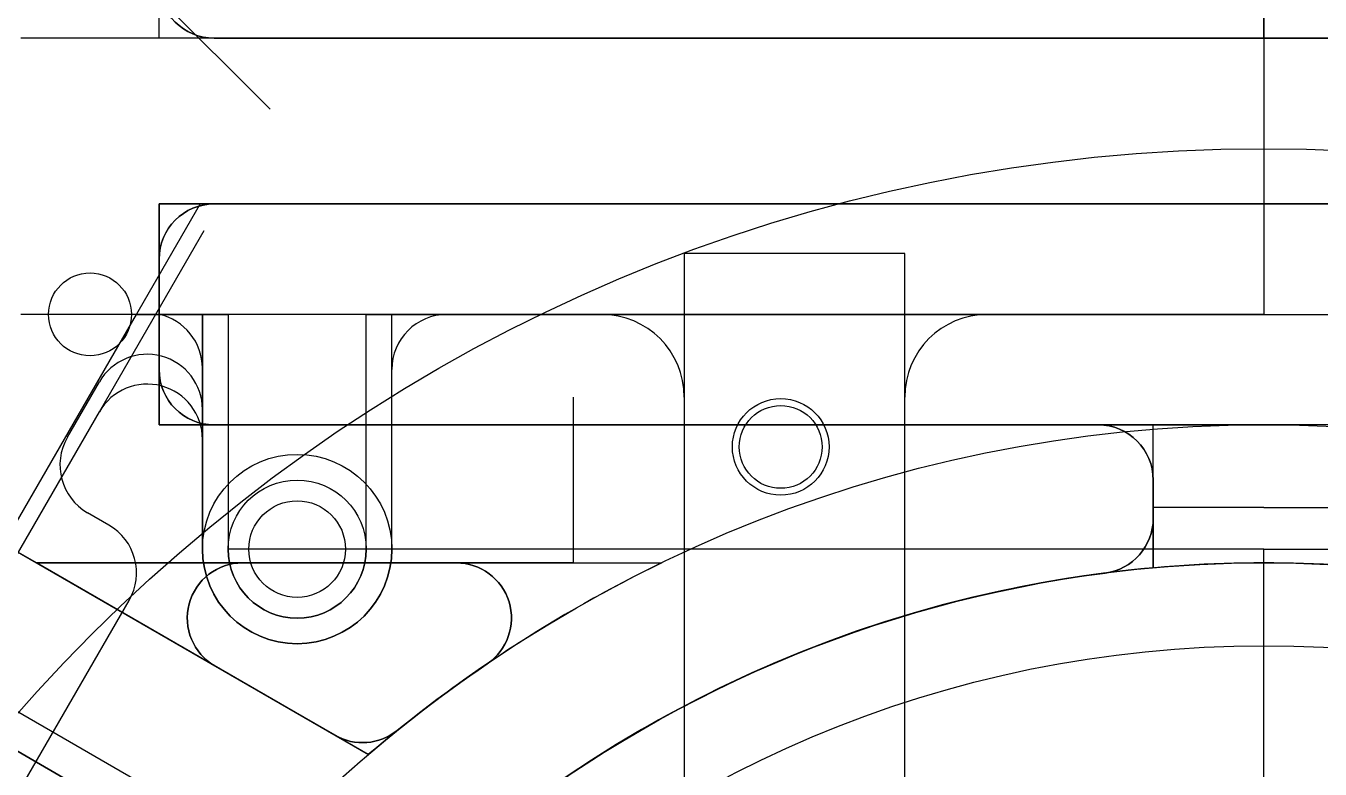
# Model space of a CAD drawing. Header units: centimetres. Extents: x -37.1 to 37.2, y -37.2 to 37.1.
# Drawn here: x -4.482 to 0.204, y 3.753 to 6.445 of the extents above; entities that cross this region are included whole.
import ezdxf

# ---------------------------------------------------------------- set-up
doc = ezdxf.new("R2010")
doc.units = ezdxf.units.CM
doc.header["$MEASUREMENT"] = 0
for name, color, linetype in [('IO基板 v3_Sketch1', 7, 'Continuous'), ('IO基板 v3_Sketch11', 7, 'Continuous'), ('IO基板 v3_Sketch12', 7, 'Continuous'), ('IO基板 v3_Sketch13', 7, 'Continuous'), ('IO基板 v3_Sketch14', 7, 'Continuous'), ('IO基板 v3_Sketch15', 7, 'Continuous'), ('IO基板 v3_Sketch16', 7, 'Continuous'), ('IO基板 v3_Sketch17', 7, 'Continuous'), ('IO基板 v3_Sketch18', 7, 'Continuous'), ('IO基板 v3_Sketch19', 7, 'Continuous'), ('IO基板 v3_Sketch20', 7, 'Continuous'), ('IO基板 v3_Sketch21', 7, 'Continuous'), ('IO基板 v3_Sketch22', 7, 'Continuous'), ('IO基板 v3_Sketch23', 7, 'Continuous'), ('IO基板 v3_Sketch24', 7, 'Continuous'), ('IO基板 v3_Sketch25', 7, 'Continuous'), ('IO基板 v3_Sketch26', 7, 'Continuous'), ('IO基板 v3_Sketch27', 7, 'Continuous'), ('IO基板 v3_Sketch28', 7, 'Continuous'), ('IO基板 v3_Sketch29', 7, 'Continuous'), ('IO基板 v3_Sketch30', 7, 'Continuous'), ('IO基板 v3_Sketch31', 7, 'Continuous'), ('IO基板 v3_Sketch32', 7, 'Continuous'), ('IO基板 v3_Sketch33', 7, 'Continuous'), ('IO基板 v3_Sketch34', 7, 'Continuous'), ('IO基板 v3_Sketch35', 7, 'Continuous'), ('IO基板 v3_Sketch36', 7, 'Continuous'), ('IO基板 v3_Sketch37', 7, 'Continuous'), ('IO基板 v3_Sketch38', 7, 'Continuous'), ('IO基板 v3_Sketch39', 7, 'Continuous'), ('IO基板 v3_Sketch40', 7, 'Continuous'), ('IO基板 v3_Sketch41', 7, 'Continuous'), ('IO基板 v3_Sketch42', 7, 'Continuous'), ('IO基板 v3_Sketch43', 7, 'Continuous'), ('IO基板 v3_Sketch44', 7, 'Continuous'), ('IO基板 v3_Sketch45', 7, 'Continuous'), ('IO基板 v3_Sketch46', 7, 'Continuous'), ('IO基板 v3_Sketch47', 7, 'Continuous'), ('IO基板 v3_Sketch48', 7, 'Continuous'), ('IO基板 v3_Sketch49', 7, 'Continuous'), ('IO基板 v3_Sketch50', 7, 'Continuous'), ('IO基板 v3_Sketch51', 7, 'Continuous'), ('IO基板 v3_Sketch54', 7, 'Continuous'), ('IO基板 v3_Sketch55', 7, 'Continuous'), ('IO基板 v3_Sketch56', 7, 'Continuous'), ('IO基板 v3_Sketch57', 7, 'Continuous'), ('IO基板 v3_Sketch58', 7, 'Continuous'), ('IO基板 v3_Sketch59', 7, 'Continuous'), ('IO基板 v3_Sketch63', 7, 'Continuous'), ('IO基板 v3_Sketch64', 7, 'Continuous'), ('IO基板 v3_Sketch66', 7, 'Continuous'), ('IO基板 v3_Sketch68', 7, 'Continuous'), ('IO基板 v3_Sketch69', 7, 'Continuous'), ('IO基板 v3_Sketch71', 7, 'Continuous')]:
    doc.layers.add(name, color=color, linetype=linetype)

msp = doc.modelspace()

# ---------------------------------------------------------------- linework, layer by layer
at = {"layer": 'IO基板 v3_Sketch1'}
msp.add_circle((0, 0), 10.4, dxfattribs=at)
at = {"layer": 'IO基板 v3_Sketch11', "extrusion": (0, 0, -1)}
msp.add_circle((0, 0), 10.4, dxfattribs=at)
at = {"layer": 'IO基板 v3_Sketch12'}
for p, q in [((0, 10.4, 0.3), (0, 6.4, 0.3)), ((-4, 6.4, 0.3), (-4, 9.6, 0.3)), ((0, 6.4, 0.3), (-4, 6.4, 0.3)), ((0, 6.4, 0.3), (4, 6.4, 0.3))]:
    msp.add_line(p, q, dxfattribs=at)
at = {"layer": 'IO基板 v3_Sketch13'}
for p, q in [((-4, 6.4, 0.3), (-4, 9.6, 0.3)), ((4, 6.4, 0.3), (-4, 6.4, 0.3))]:
    msp.add_line(p, q, dxfattribs=at)
at = {"layer": 'IO基板 v3_Sketch14'}
for p, q in [((-4, 6.4, 0.3), (-4, 8.4221, 0.3)), ((4, 6.4, 0.3), (-4, 6.4, 0.3))]:
    msp.add_line(p, q, dxfattribs=at)
msp.add_circle((0, 0, 0.3), 5, dxfattribs=at)
at = {"layer": 'IO基板 v3_Sketch15'}
for p, q in [((-4, 6.4, 0.3), (-4, 8.4221, 0.3)), ((4, 6.4, 0.3), (-4, 6.4, 0.3))]:
    msp.add_line(p, q, dxfattribs=at)
for radius in [5, 4.2]:
    msp.add_circle((0, 0, 0.3), radius, dxfattribs=at)
at = {"layer": 'IO基板 v3_Sketch16'}
msp.add_circle((0, 0, 0.3), 4.2, dxfattribs=at)
at = {"layer": 'IO基板 v3_Sketch17'}
for p, q in [((-4, 6.4, 0.3), (-4, 8.4221, 0.3)), ((4, 6.4, 0.3), (-4, 6.4, 0.3)), ((0, 6.4, 0.3), (0, 5.8, 0.3)), ((-4, 5.8, 0.3), (-4, 5, 0.3)), ((0, 5.8, 0.3), (-4, 5.8, 0.3)), ((0, 5.8, 0.3), (4, 5.8, 0.3)), ((-4, 5, 0.3), (0, 5, 0.3)), ((4, 5, 0.3), (0, 5, 0.3))]:
    msp.add_line(p, q, dxfattribs=at)
msp.add_circle((0, 0, 0.3), 5, dxfattribs=at)
at = {"layer": 'IO基板 v3_Sketch18'}
for p, q in [((-4, 6.4, 0.3), (-4, 8.4221, 0.3)), ((4, 6.4, 0.3), (-4, 6.4, 0.3)), ((-4, 5.8, 0.3), (4, 5.8, 0.3)), ((-4, 5, 0.3), (-4, 5.8, 0.3)), ((0, 5, 0.3), (-4, 5, 0.3)), ((4, 5, 0.3), (0, 5, 0.3))]:
    msp.add_line(p, q, dxfattribs=at)
for radius in [37.15, 5, 4.5]:
    msp.add_circle((0, 0, 0.3), radius, dxfattribs=at)
at = {"layer": 'IO基板 v3_Sketch19'}
for p, q in [((-4, 6.4, 0.3), (-4, 8.4221, 0.3)), ((4, 6.4, 0.3), (-4, 6.4, 0.3)), ((-4, 5, 0.3), (-4, 5.8, 0.3)), ((-4, 5.8, 0.3), (4, 5.8, 0.3)), ((0, 5, 0.3), (-4, 5, 0.3)), ((4, 5, 0.3), (0, 5, 0.3))]:
    msp.add_line(p, q, dxfattribs=at)
msp.add_circle((0, 0, 0.3), 4.5, dxfattribs=at)
at = {"layer": 'IO基板 v3_Sketch20'}
for p, q in [((-4, 6.4, 0.3), (-4, 8.4221, 0.3)), ((4, 6.4, 0.3), (-4, 6.4, 0.3)), ((-4, 5.8, 0.3), (4, 5.8, 0.3)), ((-4, 5, 0.3), (-4, 5.8, 0.3)), ((0, 5, 0.3), (-4, 5, 0.3)), ((4, 5, 0.3), (0, 5, 0.3))]:
    msp.add_line(p, q, dxfattribs=at)
msp.add_circle((0, 0, 0.3), 4.5, dxfattribs=at)
at = {"layer": 'IO基板 v3_Sketch21'}
for p, q in [((-4, 6.4, 0.3), (-4, 8.4221, 0.3)), ((4, 6.4, 0.3), (-4, 6.4, 0.3)), ((-4, 5.8, 0.3), (4, 5.8, 0.3)), ((-4, 5, 0.3), (-4, 5.8, 0.3)), ((0, 5, 0.3), (-4, 5, 0.3)), ((-0.4, 4.7, 0.3), (-0.4, 5, 0.3)), ((4, 5, 0.3), (0, 5, 0.3)), ((-0.4, 4.7, 0.3), (-0.4, 4.4822, 0.3)), ((0, 4.7, 0.3), (-0.4, 4.7, 0.3)), ((0, 4.7, 0.3), (0.4, 4.7, 0.3))]:
    msp.add_line(p, q, dxfattribs=at)
msp.add_circle((0, 0, 0.3), 4.5, dxfattribs=at)
at = {"layer": 'IO基板 v3_Sketch22'}
for p, q in [((-4, 6.4, 0.3), (-4, 8.4221, 0.3)), ((4, 6.4, 0.3), (-4, 6.4, 0.3)), ((-4, 5.8, 0.3), (4, 5.8, 0.3)), ((-4, 5, 0.3), (-4, 5.8, 0.3)), ((-0.4, 5, 0.3), (-4, 5, 0.3)), ((-0.4, 4.4822, 0.3), (-0.4, 5, 0.3))]:
    msp.add_line(p, q, dxfattribs=at)
msp.add_circle((0, 0, 0.3), 9.9, dxfattribs=at)
msp.add_arc((0, 0, 0.3), 4.5, 95.0997, 84.9003, dxfattribs=at)
at = {"layer": 'IO基板 v3_Sketch23'}
msp.add_circle((0, 0, 0.3), 4.5, dxfattribs=at)
at = {"layer": 'IO基板 v3_Sketch24'}
for p, q in [((-4, 6.4, 0.3), (-4, 8.4221, 0.3)), ((4, 6.4, 0.3), (-4, 6.4, 0.3)), ((-4, 5, 0.3), (-4, 5.8, 0.3)), ((-4, 5.8, 0.3), (4, 5.8, 0.3)), ((-2.5, 5.1, 0.3), (-2.5, 4.5, 0.3)), ((-0.4, 5, 0.3), (-4, 5, 0.3)), ((-0.4, 4.4822, 0.3), (-0.4, 5, 0.3)), ((-4.9995, 4.8206, 0.3), (-3.2424, 3.8061, 0.3)), ((-2.5, 4.5, 0.3), (-4.4442, 4.5, 0.3)), ((-2.5, 4.5, 0.3), (-2.1794, 4.5, 0.3)), ((-5.2495, 4.3876, 0.3), (-3.6214, 3.4476, 0.3))]:
    msp.add_line(p, q, dxfattribs=at)
msp.add_circle((0, 0, 0.3), 5, dxfattribs=at)
msp.add_arc((0, 0, 0.3), 4.5, 95.0997, 130.9339, dxfattribs=at)
at = {"layer": 'IO基板 v3_Sketch25'}
for p, q in [((-4, 6.4, 0.3), (-4, 8.4221, 0.3)), ((4, 6.4, 0.3), (-4, 6.4, 0.3)), ((-4, 5, 0.3), (-4, 5.8, 0.3)), ((-4, 5.8, 0.3), (4, 5.8, 0.3)), ((-0.4, 5, 0.3), (-4, 5, 0.3)), ((-0.4, 4.4822, 0.3), (-0.4, 5, 0.3)), ((-5.9423, 4.7876, 0.3), (-3.6214, 3.4476, 0.3)), ((-4.4442, 4.5, 0.3), (-2.1794, 4.5, 0.3)), ((-3.2424, 3.8061, 0.3), (-4.4442, 4.5, 0.3))]:
    msp.add_line(p, q, dxfattribs=at)
for radius, start, end in [(5, 115.8419, 130.4275), (4.5, 95.0997, 130.9339)]:
    msp.add_arc((0, 0, 0.3), radius, start, end, dxfattribs=at)
at = {"layer": 'IO基板 v3_Sketch26'}
for p, q in [((-4, 6.4, 0.3), (-4, 8.4221, 0.3)), ((4, 6.4, 0.3), (-4, 6.4, 0.3)), ((-4, 5, 0.3), (-4, 5.8, 0.3)), ((-4, 5.8, 0.3), (4, 5.8, 0.3)), ((-0.4, 5, 0.3), (-4, 5, 0.3)), ((-0.4, 4.4822, 0.3), (-0.4, 5, 0.3)), ((-5.9423, 4.7876, 0.3), (-3.6214, 3.4476, 0.3)), ((-4.4442, 4.5, 0.3), (-2.1794, 4.5, 0.3)), ((-3.2424, 3.8061, 0.3), (-4.4442, 4.5, 0.3))]:
    msp.add_line(p, q, dxfattribs=at)
msp.add_circle((0, 0, 0.3), 4.5, dxfattribs=at)
for radius, start, end in [(5, 115.8419, 130.4275), (4.5, 95.0997, 130.9339)]:
    msp.add_arc((0, 0, 0.3), radius, start, end, dxfattribs=at)
at = {"layer": 'IO基板 v3_Sketch27'}
for p, q in [((-4, 6.4, 0.3), (-4, 8.4221, 0.3)), ((4, 6.4, 0.3), (-4, 6.4, 0.3)), ((-4, 5.8, 0.3), (4, 5.8, 0.3)), ((-4, 5, 0.3), (-4, 5.8, 0.3)), ((-0.4, 5, 0.3), (-4, 5, 0.3)), ((-0.4, 4.4822, 0.3), (-0.4, 5, 0.3)), ((-5.9423, 4.7876, 0.3), (-3.6214, 3.4476, 0.3)), ((-3.2424, 3.8061, 0.3), (-4.4442, 4.5, 0.3)), ((-4.4442, 4.5, 0.3), (-2.1794, 4.5, 0.3))]:
    msp.add_line(p, q, dxfattribs=at)
msp.add_circle((0, 0, 0.3), 9.9, dxfattribs=at)
for radius, start, end in [(5, 115.8419, 130.4275), (4.5, 95.0997, 131.8153)]:
    msp.add_arc((0, 0, 0.3), radius, start, end, dxfattribs=at)
at = {"layer": 'IO基板 v3_Sketch28'}
for p, q in [((-4, 6.4, 0.3), (-4, 8.4221, 0.3)), ((4, 6.4, 0.3), (-4, 6.4, 0.3)), ((-4, 5, 0.3), (-4, 5.8, 0.3)), ((-4, 5.8, 0.3), (4, 5.8, 0.3)), ((-0.4, 5, 0.3), (-4, 5, 0.3)), ((-0.4, 4.4822, 0.3), (-0.4, 5, 0.3)), ((-5.9423, 4.7876, 0.3), (-3.6214, 3.4476, 0.3)), ((-4.4442, 4.5, 0.3), (-2.1794, 4.5, 0.3)), ((-3.2424, 3.8061, 0.3), (-4.4442, 4.5, 0.3))]:
    msp.add_line(p, q, dxfattribs=at)
for radius in [9.9, 5]:
    msp.add_circle((0, 0, 0.3), radius, dxfattribs=at)
for radius, start, end in [(5, 115.8419, 130.4275), (4.5, 95.0997, 131.8153)]:
    msp.add_arc((0, 0, 0.3), radius, start, end, dxfattribs=at)
at = {"layer": 'IO基板 v3_Sketch29'}
for p, q in [((-4, 6.4, 0.3), (-4, 8.4221, 0.3)), ((-4, 6.4, 0.3), (-4.5, 6.4, 0.3)), ((4, 6.4, 0.3), (-4, 6.4, 0.3)), ((-4, 5, 0.3), (-4, 5.8, 0.3)), ((-4, 5.8, 0.3), (4, 5.8, 0.3)), ((-4.4442, 4.5, 0.3), (-6.1253, 5.4706, 0.3)), ((-0.4, 5, 0.3), (-4, 5, 0.3)), ((-0.4, 4.4822, 0.3), (-0.4, 5, 0.3)), ((-5.9423, 4.7876, 0.3), (-3.6214, 3.4476, 0.3)), ((-4.4442, 4.5, 0.3), (-2.1794, 4.5, 0.3)), ((-3.2424, 3.8061, 0.3), (-4.4442, 4.5, 0.3))]:
    msp.add_line(p, q, dxfattribs=at)
for radius, start, end in [(5, 115.8419, 130.4275), (4.5, 95.0997, 131.8153)]:
    msp.add_arc((0, 0, 0.3), radius, start, end, dxfattribs=at)
at = {"layer": 'IO基板 v3_Sketch30'}
for p, q in [((0, 6.4, 0.3), (0, 8.4, 0.3)), ((3.8, 6.4, 0.3), (-3.8, 6.4, 0.3)), ((-3.8, 5.8, 0.3), (3.8, 5.8, 0.3)), ((-4, 5.2, 0.3), (-4, 5.6, 0.3)), ((-0.6, 5, 0.3), (-3.8, 5, 0.3)), ((-0.4, 4.6615, 0.3), (-0.4, 4.8, 0.3)), ((-5.7691, 4.6876, 0.3), (-3.836, 3.5715, 0.3)), ((-3.6978, 4.5, 0.3), (-2.924, 4.5, 0.3)), ((-3.3629, 3.8757, 0.3), (-3.7978, 4.1268, 0.3))]:
    msp.add_line(p, q, dxfattribs=at)
for centre, radius, start, end in [((-3.8, 6.6, 0.3), 0.2, 180, 270), ((-3.8, 5.6, 0.3), 0.2, 90, 180), ((-3.8, 5.2, 0.3), 0.2, 180, 270), ((-0.6, 4.8, 0.3), 0.2, 360, 90), ((-0.6, 4.6615, 0.3), 0.2, 277.3344, 360), ((-3.6978, 4.3, 0.3), 0.2, 90, 240), ((-2.924, 4.3, 0.3), 0.2, 304.2161, 90), ((0, 0, 0.3), 4.5, 97.3344, 128.9929), ((0, 0, 0.3), 5, 124.2161, 128.8644), ((-3.2629, 4.0489, 0.3), 0.2, 240, 308.8644)]:
    msp.add_arc(centre, radius, start, end, dxfattribs=at)
at = {"layer": 'IO基板 v3_Sketch31'}
for p, q in [((3.8, 6.4, 0.3), (-3.8, 6.4, 0.3)), ((-3.8, 5.8, 0.3), (3.8, 5.8, 0.3)), ((-4, 5.2, 0.3), (-4, 5.6, 0.3)), ((-0.6, 5, 0.3), (-3.8, 5, 0.3)), ((-0.4, 4.6615, 0.3), (-0.4, 4.8, 0.3)), ((-5.7691, 4.6876, 0.3), (-3.836, 3.5715, 0.3)), ((-3.6978, 4.5, 0.3), (-2.924, 4.5, 0.3)), ((-3.3629, 3.8757, 0.3), (-3.7978, 4.1268, 0.3))]:
    msp.add_line(p, q, dxfattribs=at)
for centre, radius, start, end in [((-3.8, 6.6, 0.3), 0.2, 180, 270), ((-3.8, 5.6, 0.3), 0.2, 90, 180), ((-3.8, 5.2, 0.3), 0.2, 180, 270), ((-0.6, 4.8, 0.3), 0.2, 360, 90), ((-0.6, 4.6615, 0.3), 0.2, 277.3344, 360), ((-3.6978, 4.3, 0.3), 0.2, 90, 240), ((-2.924, 4.3, 0.3), 0.2, 304.2161, 90), ((0, 0, 0.3), 4.5, 97.3344, 128.9929), ((0, 0, 0.3), 5, 124.2161, 128.8644), ((-3.2629, 4.0489, 0.3), 0.2, 240, 308.8644)]:
    msp.add_arc(centre, radius, start, end, dxfattribs=at)
at = {"layer": 'IO基板 v3_Sketch32'}
for p, q in [((3.8, 6.4, 0.3), (-3.8, 6.4, 0.3)), ((-3.8, 5.8, 0.3), (3.8, 5.8, 0.3)), ((-4, 5.2, 0.3), (-4, 5.6, 0.3)), ((-4, 5.4, 0.3), (-4.5, 5.4, 0.3)), ((-0.6, 5, 0.3), (-3.8, 5, 0.3)), ((-0.4, 4.6615, 0.3), (-0.4, 4.8, 0.3)), ((-5.7691, 4.6876, 0.3), (-3.836, 3.5715, 0.3)), ((-3.6978, 4.5, 0.3), (-2.924, 4.5, 0.3)), ((-3.3629, 3.8757, 0.3), (-3.7978, 4.1268, 0.3))]:
    msp.add_line(p, q, dxfattribs=at)
msp.add_circle((-4.25, 5.4, 0.3), 0.15, dxfattribs=at)
for centre, radius, start, end in [((-3.8, 6.6, 0.3), 0.2, 180, 270), ((-3.8, 5.6, 0.3), 0.2, 90, 180), ((-3.8, 5.2, 0.3), 0.2, 180, 270), ((-0.6, 4.8, 0.3), 0.2, 360, 90), ((-0.6, 4.6615, 0.3), 0.2, 277.3344, 360), ((-3.6978, 4.3, 0.3), 0.2, 90, 240), ((-2.924, 4.3, 0.3), 0.2, 304.2161, 90), ((0, 0, 0.3), 4.5, 97.3344, 128.9929), ((0, 0, 0.3), 5, 124.2161, 128.8644), ((-3.2629, 4.0489, 0.3), 0.2, 240, 308.8644)]:
    msp.add_arc(centre, radius, start, end, dxfattribs=at)
at = {"layer": 'IO基板 v3_Sketch33'}
for p, q in [((3.8, 6.4, 0.3), (-3.8, 6.4, 0.3)), ((-3.8, 5.8, 0.3), (3.8, 5.8, 0.3)), ((-4, 5.2, 0.3), (-4, 5.6, 0.3)), ((-0.6, 5, 0.3), (-3.8, 5, 0.3)), ((-5.9423, 4.7876, 0.3), (-3.6214, 3.4476, 0.3)), ((-0.4, 4.6615, 0.3), (-0.4, 4.8, 0.3)), ((-3.6978, 4.5, 0.3), (-2.924, 4.5, 0.3)), ((-3.3629, 3.8757, 0.3), (-3.7978, 4.1268, 0.3)), ((-4.8443, 4.0093, 0.3), (-3.7086, 3.3536, 0.3))]:
    msp.add_line(p, q, dxfattribs=at)
msp.add_circle((-4.25, 5.4, 0.3), 0.15, dxfattribs=at)
for centre, radius, start, end in [((-3.8, 6.6, 0.3), 0.2, 180, 270), ((-3.8, 5.6, 0.3), 0.2, 90, 180), ((-3.8, 5.2, 0.3), 0.2, 180, 270), ((-0.6, 4.8, 0.3), 0.2, 360, 90), ((-0.6, 4.6615, 0.3), 0.2, 277.3344, 360), ((-3.6978, 4.3, 0.3), 0.2, 90, 240), ((-2.924, 4.3, 0.3), 0.2, 304.2161, 90), ((0, 0, 0.3), 4.5, 97.3344, 128.9929), ((0, 0, 0.3), 5, 124.2161, 128.8644), ((-3.2629, 4.0489, 0.3), 0.2, 240, 308.8644)]:
    msp.add_arc(centre, radius, start, end, dxfattribs=at)
at = {"layer": 'IO基板 v3_Sketch34'}
for p, q in [((3.8, 6.4, 0.3), (-3.8, 6.4, 0.3)), ((-3.8, 5.8, 0.3), (3.8, 5.8, 0.3)), ((-4, 5.2, 0.3), (-4, 5.6, 0.3)), ((-0.6, 5, 0.3), (-3.8, 5, 0.3)), ((-0.4, 4.6615, 0.3), (-0.4, 4.8, 0.3)), ((-5.8316, 4.5793, 0.3), (-3.9178, 3.4744, 0.3)), ((-3.6978, 4.5, 0.3), (-2.924, 4.5, 0.3)), ((-3.3629, 3.8757, 0.3), (-3.7978, 4.1268, 0.3))]:
    msp.add_line(p, q, dxfattribs=at)
msp.add_circle((-4.25, 5.4, 0.3), 0.15, dxfattribs=at)
for centre, radius, start, end in [((-3.8, 6.6, 0.3), 0.2, 180, 270), ((-3.8, 5.6, 0.3), 0.2, 90, 180), ((-3.8, 5.2, 0.3), 0.2, 180, 270), ((-0.6, 4.8, 0.3), 0.2, 360, 90), ((-0.6, 4.6615, 0.3), 0.2, 277.3344, 360), ((-3.6978, 4.3, 0.3), 0.2, 90, 240), ((-2.924, 4.3, 0.3), 0.2, 304.2161, 90), ((0, 0, 0.3), 4.5, 97.3344, 128.9929), ((0, 0, 0.3), 5, 124.2161, 128.8644), ((-3.2629, 4.0489, 0.3), 0.2, 240, 308.8644)]:
    msp.add_arc(centre, radius, start, end, dxfattribs=at)
at = {"layer": 'IO基板 v3_Sketch35'}
for p, q in [((3.8, 6.4, 0.3), (-3.8, 6.4, 0.3)), ((-3.8, 5.8, 0.3), (3.8, 5.8, 0.3)), ((-4, 5.2, 0.3), (-4, 5.6, 0.3)), ((-0.6, 5, 0.3), (-3.8, 5, 0.3)), ((-0.4, 4.6615, 0.3), (-0.4, 4.8, 0.3)), ((-5.8316, 4.5793, 0.3), (-3.9178, 3.4744, 0.3)), ((-3.6978, 4.5, 0.3), (-2.924, 4.5, 0.3)), ((-3.3629, 3.8757, 0.3), (-3.7978, 4.1268, 0.3))]:
    msp.add_line(p, q, dxfattribs=at)
msp.add_circle((-4.25, 5.4, 0.3), 0.15, dxfattribs=at)
for centre, radius, start, end in [((-3.8, 6.6, 0.3), 0.2, 180, 270), ((-3.8, 5.6, 0.3), 0.2, 90, 180), ((-3.8, 5.2, 0.3), 0.2, 180, 270), ((-0.6, 4.8, 0.3), 0.2, 360, 90), ((-0.6, 4.6615, 0.3), 0.2, 277.3344, 360), ((-3.6978, 4.3, 0.3), 0.2, 90, 240), ((-2.924, 4.3, 0.3), 0.2, 304.2161, 90), ((0, 0, 0.3), 4.5, 97.3344, 128.9929), ((0, 0, 0.3), 5, 124.2161, 128.8644), ((-3.2629, 4.0489, 0.3), 0.2, 240, 308.8644)]:
    msp.add_arc(centre, radius, start, end, dxfattribs=at)
at = {"layer": 'IO基板 v3_Sketch36'}
for p, q in [((3.8, 6.4, 0.3), (-3.8, 6.4, 0.3)), ((-3.8, 5.8, 0.3), (3.8, 5.8, 0.3)), ((-4, 5.2, 0.3), (-4, 5.6, 0.3)), ((-0.6, 5, 0.3), (-3.8, 5, 0.3)), ((-0.4, 4.6615, 0.3), (-0.4, 4.8, 0.3)), ((-5.8316, 4.5793, 0.3), (-3.9178, 3.4744, 0.3)), ((-3.6978, 4.5, 0.3), (-2.924, 4.5, 0.3)), ((-3.3629, 3.8757, 0.3), (-3.7978, 4.1268, 0.3))]:
    msp.add_line(p, q, dxfattribs=at)
msp.add_circle((0, 0, 0.3), 4.5, dxfattribs=at)
for centre, radius, start, end in [((-3.8, 6.6, 0.3), 0.2, 180, 270), ((-3.8, 5.6, 0.3), 0.2, 90, 180), ((-3.8, 5.2, 0.3), 0.2, 180, 270), ((-0.6, 4.8, 0.3), 0.2, 360, 90), ((-0.6, 4.6615, 0.3), 0.2, 277.3344, 360), ((-3.6978, 4.3, 0.3), 0.2, 90, 240), ((-2.924, 4.3, 0.3), 0.2, 304.2161, 90), ((0, 0, 0.3), 4.5, 97.3344, 128.9929), ((0, 0, 0.3), 5, 124.2161, 128.8644), ((-3.2629, 4.0489, 0.3), 0.2, 240, 308.8644)]:
    msp.add_arc(centre, radius, start, end, dxfattribs=at)
at = {"layer": 'IO基板 v3_Sketch37'}
for p, q in [((0, 4.55), (-3.5, 4.55)), ((0, -0.1), (0, 4.55)), ((0, 4.55), (3.5, 4.55))]:
    msp.add_line(p, q, dxfattribs=at)
msp.add_circle((-3.5, 4.55), 0.175, dxfattribs=at)
at = {"layer": 'IO基板 v3_Sketch38'}
for p, q in [((-3.8, 6.4, 0.15), (3.8, 6.4, 0.15)), ((3.8, 5.8, 0.15), (-3.8, 5.8, 0.15)), ((-4, 5.6, 0.15), (-4, 5.2, 0.15)), ((-3.8, 5, 0.15), (-0.6, 5, 0.15)), ((-0.4, 4.8, 0.15), (-0.4, 4.6615, 0.15)), ((-3.9178, 3.4744, 0.15), (-5.8316, 4.5793, 0.15)), ((-2.924, 4.5, 0.15), (-3.6978, 4.5, 0.15)), ((-3.7978, 4.1268, 0.15), (-3.3629, 3.8757, 0.15))]:
    msp.add_line(p, q, dxfattribs=at)
at = {"layer": 'IO基板 v3_Sketch38', "extrusion": (-1e-16, 0, -1)}
for centre, radius, start, end in [((3.8, 6.6, -0.15), 0.2, 270, 0), ((3.8, 5.6, -0.15), 0.2, 0, 90), ((3.8, 5.2, -0.15), 0.2, 270, 0), ((0.6, 4.8, -0.15), 0.2, 90, 180), ((0.6, 4.6615, -0.15), 0.2, 180, 262.6656), ((3.6978, 4.3, -0.15), 0.2, 300, 90), ((2.924, 4.3, -0.15), 0.2, 90, 235.7839), ((0, 0, -0.15), 4.5, 51.0071, 82.6656), ((0, 0, -0.15), 5, 51.1356, 55.7839), ((3.2629, 4.0489, -0.15), 0.2, 231.1356, 300)]:
    msp.add_arc(centre, radius, start, end, dxfattribs=at)
at = {"layer": 'IO基板 v3_Sketch39'}
for p, q in [((3.8, 6.4, 0.3), (-3.8, 6.4, 0.3)), ((-3.8, 5.8, 0.3), (3.8, 5.8, 0.3)), ((-4, 5.2, 0.3), (-4, 5.6, 0.3)), ((-0.6, 5, 0.3), (-3.8, 5, 0.3)), ((-0.4, 4.6615, 0.3), (-0.4, 4.8, 0.3)), ((-5.8316, 4.5793, 0.3), (-3.9178, 3.4744, 0.3))]:
    msp.add_line(p, q, dxfattribs=at)
for centre, radius, start, end in [((-3.8, 6.6, 0.3), 0.2, 180, 270), ((-3.8, 5.6, 0.3), 0.2, 90, 180), ((-3.8, 5.2, 0.3), 0.2, 180, 270), ((-0.6, 4.8, 0.3), 0.2, 360, 90), ((-0.6, 4.6615, 0.3), 0.2, 277.3344, 360), ((0, 0, 0.3), 4.5, 97.3344, 128.9929)]:
    msp.add_arc(centre, radius, start, end, dxfattribs=at)
at = {"layer": 'IO基板 v3_Sketch40'}
for p, q in [((3.8, 6.4, 0.3), (-3.8, 6.4, 0.3)), ((-3.8, 5.8, 0.3), (3.8, 5.8, 0.3)), ((-4, 5.2, 0.3), (-4, 5.6, 0.3)), ((-0.6, 5, 0.3), (-3.8, 5, 0.3)), ((-0.4, 4.6615, 0.3), (-0.4, 4.8, 0.3)), ((-5.8316, 4.5793, 0.3), (-3.9178, 3.4744, 0.3))]:
    msp.add_line(p, q, dxfattribs=at)
msp.add_circle((-3.5, 4.55, 0.3), 0.175, dxfattribs=at)
for centre, radius, start, end in [((-3.8, 6.6, 0.3), 0.2, 180, 270), ((-3.8, 5.6, 0.3), 0.2, 90, 180), ((-3.8, 5.2, 0.3), 0.2, 180, 270), ((-0.6, 4.8, 0.3), 0.2, 360, 90), ((-0.6, 4.6615, 0.3), 0.2, 277.3344, 360), ((0, 0, 0.3), 4.5, 97.3344, 128.9929)]:
    msp.add_arc(centre, radius, start, end, dxfattribs=at)
at = {"layer": 'IO基板 v3_Sketch41'}
for p, q in [((3.8, 6.4, 0.3), (-3.8, 6.4, 0.3)), ((-3.8, 5.8, 0.3), (3.8, 5.8, 0.3)), ((-4, 5.2, 0.3), (-4, 5.6, 0.3)), ((-0.6, 5, 0.3), (-3.8, 5, 0.3)), ((-0.4, 4.6615, 0.3), (-0.4, 4.8, 0.3)), ((-5.8316, 4.5793, 0.3), (-3.9178, 3.4744, 0.3))]:
    msp.add_line(p, q, dxfattribs=at)
msp.add_circle((-3.5, 4.55, 0.3), 0.175, dxfattribs=at)
for centre, radius, start, end in [((-3.8, 6.6, 0.3), 0.2, 180, 270), ((-3.8, 5.6, 0.3), 0.2, 90, 180), ((-3.8, 5.2, 0.3), 0.2, 180, 270), ((-0.6, 4.8, 0.3), 0.2, 360, 90), ((-0.6, 4.6615, 0.3), 0.2, 277.3344, 360), ((0, 0, 0.3), 4.5, 97.3344, 128.9929)]:
    msp.add_arc(centre, radius, start, end, dxfattribs=at)
at = {"layer": 'IO基板 v3_Sketch42'}
for p, q in [((3.8, 6.4, 0.3), (-3.8, 6.4, 0.3)), ((-3.8, 5.8, 0.3), (3.8, 5.8, 0.3)), ((-4, 5.2, 0.3), (-4, 5.6, 0.3)), ((-0.6, 5, 0.3), (-3.8, 5, 0.3)), ((-0.4, 4.6615, 0.3), (-0.4, 4.8, 0.3)), ((-5.8316, 4.5793, 0.3), (-3.9178, 3.4744, 0.3))]:
    msp.add_line(p, q, dxfattribs=at)
msp.add_circle((-3.5, 4.55, 0.3), 0.175, dxfattribs=at)
for centre, radius, start, end in [((-3.8, 6.6, 0.3), 0.2, 180, 270), ((-3.8, 5.6, 0.3), 0.2, 90, 180), ((-3.8, 5.2, 0.3), 0.2, 180, 270), ((-0.6, 4.8, 0.3), 0.2, 360, 90), ((-0.6, 4.6615, 0.3), 0.2, 277.3344, 360), ((0, 0, 0.3), 4.5, 97.3344, 128.9929)]:
    msp.add_arc(centre, radius, start, end, dxfattribs=at)
at = {"layer": 'IO基板 v3_Sketch43'}
for p, q in [((3.8, 6.4, 0.3), (-3.8, 6.4, 0.3)), ((-3.8, 5.8, 0.3), (3.8, 5.8, 0.3)), ((-4, 5.2, 0.3), (-4, 5.6, 0.3)), ((-0.6, 5, 0.3), (-3.8, 5, 0.3)), ((-0.4, 4.6615, 0.3), (-0.4, 4.8, 0.3)), ((-5.8316, 4.5793, 0.3), (-3.9178, 3.4744, 0.3))]:
    msp.add_line(p, q, dxfattribs=at)
for centre, radius in [((0, 0, 0.3), 9.9), ((-3.5, 4.55, 0.3), 0.175)]:
    msp.add_circle(centre, radius, dxfattribs=at)
for centre, radius, start, end in [((-3.8, 6.6, 0.3), 0.2, 180, 270), ((-3.8, 5.6, 0.3), 0.2, 90, 180), ((-3.8, 5.2, 0.3), 0.2, 180, 270), ((-0.6, 4.8, 0.3), 0.2, 360, 90), ((-0.6, 4.6615, 0.3), 0.2, 277.3344, 360), ((0, 0, 0.3), 4.5, 97.3344, 128.9929)]:
    msp.add_arc(centre, radius, start, end, dxfattribs=at)
at = {"layer": 'IO基板 v3_Sketch44'}
for p, q in [((3.8, 6.4, 0.3), (-3.8, 6.4, 0.3)), ((-3.8, 5.8, 0.3), (3.8, 5.8, 0.3)), ((-4, 5.2, 0.3), (-4, 5.6, 0.3)), ((-0.6, 5, 0.3), (-3.8, 5, 0.3)), ((-0.4, 4.6615, 0.3), (-0.4, 4.8, 0.3)), ((-5.8316, 4.5793, 0.3), (-3.9178, 3.4744, 0.3))]:
    msp.add_line(p, q, dxfattribs=at)
msp.add_circle((-3.5, 4.55, 0.3), 0.175, dxfattribs=at)
for centre, radius, start, end in [((-3.8, 6.6, 0.3), 0.2, 180, 270), ((-3.8, 5.6, 0.3), 0.2, 90, 180), ((-3.8, 5.2, 0.3), 0.2, 180, 270), ((-0.6, 4.8, 0.3), 0.2, 360, 90), ((-0.6, 4.6615, 0.3), 0.2, 277.3344, 360), ((0, 0, 0.3), 4.5, 97.3344, 128.9929)]:
    msp.add_arc(centre, radius, start, end, dxfattribs=at)
at = {"layer": 'IO基板 v3_Sketch45'}
for p, q in [((3.8, 6.4, 0.3), (-3.8, 6.4, 0.3)), ((-3.8, 5.8, 0.3), (3.8, 5.8, 0.3)), ((-4, 5.2, 0.3), (-4, 5.6, 0.3)), ((-0.6, 5, 0.3), (-3.8, 5, 0.3)), ((-0.4, 4.6615, 0.3), (-0.4, 4.8, 0.3)), ((-5.8316, 4.5793, 0.3), (-3.9178, 3.4744, 0.3))]:
    msp.add_line(p, q, dxfattribs=at)
msp.add_circle((-3.5, 4.55, 0.3), 0.175, dxfattribs=at)
for centre, radius, start, end in [((-3.8, 6.6, 0.3), 0.2, 180, 270), ((-3.8, 5.6, 0.3), 0.2, 90, 180), ((-3.8, 5.2, 0.3), 0.2, 180, 270), ((-0.6, 4.8, 0.3), 0.2, 360, 90), ((-0.6, 4.6615, 0.3), 0.2, 277.3344, 360), ((0, 0, 0.3), 4.5, 97.3344, 128.9929)]:
    msp.add_arc(centre, radius, start, end, dxfattribs=at)
at = {"layer": 'IO基板 v3_Sketch46'}
for p, q in [((3.8, 6.4, 0.3), (-3.8, 6.4, 0.3)), ((-3.8, 5.8, 0.3), (3.8, 5.8, 0.3)), ((-4, 5.2, 0.3), (-4, 5.6, 0.3)), ((-0.6, 5, 0.3), (-3.8, 5, 0.3)), ((-0.4, 4.6615, 0.3), (-0.4, 4.8, 0.3)), ((-5.8316, 4.5793, 0.3), (-3.9178, 3.4744, 0.3))]:
    msp.add_line(p, q, dxfattribs=at)
msp.add_circle((-3.5, 4.55, 0.3), 0.175, dxfattribs=at)
for centre, radius, start, end in [((-3.8, 6.6, 0.3), 0.2, 180, 270), ((-3.8, 5.6, 0.3), 0.2, 90, 180), ((-3.8, 5.2, 0.3), 0.2, 180, 270), ((-0.6, 4.8, 0.3), 0.2, 360, 90), ((-0.6, 4.6615, 0.3), 0.2, 277.3344, 360), ((0, 0, 0.3), 4.5, 97.3344, 128.9929)]:
    msp.add_arc(centre, radius, start, end, dxfattribs=at)
at = {"layer": 'IO基板 v3_Sketch47'}
for p, q in [((3.8, 6.4, 0.3), (-3.8, 6.4, 0.3)), ((-3.8, 5.8, 0.3), (3.8, 5.8, 0.3)), ((-4, 5.2, 0.3), (-4, 5.6, 0.3)), ((-0.6, 5, 0.3), (-3.8, 5, 0.3)), ((-0.4, 4.6615, 0.3), (-0.4, 4.8, 0.3)), ((-5.8316, 4.5793, 0.3), (-3.9178, 3.4744, 0.3)), ((-4.8747, 4.0268, 0.3), (-3.0274, 2.9603, 0.3))]:
    msp.add_line(p, q, dxfattribs=at)
msp.add_circle((-3.5, 4.55, 0.3), 0.175, dxfattribs=at)
for centre, radius, start, end in [((-3.8, 6.6, 0.3), 0.2, 180, 270), ((-3.8, 5.6, 0.3), 0.2, 90, 180), ((-3.8, 5.2, 0.3), 0.2, 180, 270), ((-0.6, 4.8, 0.3), 0.2, 360, 90), ((-0.6, 4.6615, 0.3), 0.2, 277.3344, 360), ((0, 0, 0.3), 4.5, 97.3344, 128.9929)]:
    msp.add_arc(centre, radius, start, end, dxfattribs=at)
at = {"layer": 'IO基板 v3_Sketch48'}
for p, q in [((3.8, 6.4, 0.3), (-3.8, 6.4, 0.3)), ((-3.8, 5.8, 0.3), (3.8, 5.8, 0.3)), ((-4, 5.2, 0.3), (-4, 5.6, 0.3)), ((-0.6, 5, 0.3), (-3.8, 5, 0.3)), ((-0.4, 4.6615, 0.3), (-0.4, 4.8, 0.3)), ((-5.8316, 4.5793, 0.3), (-3.2645, 3.0972, 0.3))]:
    msp.add_line(p, q, dxfattribs=at)
for centre, radius in [((-3.5, 4.55, 0.3), 0.175), ((0, 0, 0.3), 4.5)]:
    msp.add_circle(centre, radius, dxfattribs=at)
for centre, radius, start, end in [((-3.8, 6.6, 0.3), 0.2, 180, 270), ((-3.8, 5.6, 0.3), 0.2, 90, 180), ((-3.8, 5.2, 0.3), 0.2, 180, 270), ((-0.6, 4.8, 0.3), 0.2, 360, 90), ((-0.6, 4.6615, 0.3), 0.2, 277.3344, 360), ((0, 0, 0.3), 4.5, 97.3344, 128.9929)]:
    msp.add_arc(centre, radius, start, end, dxfattribs=at)
at = {"layer": 'IO基板 v3_Sketch49'}
for p, q in [((3.8, 6.4, 0.3), (-3.8, 6.4, 0.3)), ((-5.8316, 4.5793, 0.3), (-3.2645, 3.0972, 0.3))]:
    msp.add_line(p, q, dxfattribs=at)
msp.add_circle((-3.5, 4.55, 0.3), 0.175, dxfattribs=at)
for centre, radius, start, end in [((-3.8, 6.6, 0.3), 0.2, 180, 270), ((0, 0, 0.3), 4.5, 82.6656, 97.3344), ((0, 0, 0.3), 4.5, 97.3344, 128.9929)]:
    msp.add_arc(centre, radius, start, end, dxfattribs=at)
at = {"layer": 'IO基板 v3_Sketch50'}
for p, q in [((3.8, 6.4, 0.3), (-3.8, 6.4, 0.3)), ((0, 6.4, 0.3), (0, 5.4, 0.3)), ((-4.8747, 4.0268, 0.3), (-3.8504, 5.801, 0.3)), ((-4, 5.4, 0.3), (-4.0819, 5.4, 0.3)), ((0, 5.4, 0.3), (-4, 5.4, 0.3)), ((-3.75, 5.4, 0.3), (-3.75, 4.55, 0.3)), ((-3.25, 4.55, 0.3), (-3.25, 5.4, 0.3)), ((0, 5.4, 0.3), (3.9748, 5.4, 0.3)), ((-3.5, 4.55, 0.3), (-3.75, 4.55, 0.3)), ((-4.8747, 4.0268, 0.3), (-3.2645, 3.0972, 0.3))]:
    msp.add_line(p, q, dxfattribs=at)
for radius in [0.25, 0.175]:
    msp.add_circle((-3.5, 4.55, 0.3), radius, dxfattribs=at)
for centre, radius, start, end in [((-3.8, 6.6, 0.3), 0.2, 180, 270), ((0, 0, 0.3), 4.5, 82.6656, 97.3344), ((0, 0, 0.3), 4.5, 97.3344, 128.9929)]:
    msp.add_arc(centre, radius, start, end, dxfattribs=at)
at = {"layer": 'IO基板 v3_Sketch51'}
for p, q in [((3.8, 6.4, 0.3), (-3.8, 6.4, 0.3)), ((-6.2997, 1.5587, 0.3), (-4.0819, 5.4, 0.3)), ((-4.0819, 5.4, 0.3), (-4, 5.4, 0.3)), ((-4, 5.4, 0.3), (-3.75, 5.4, 0.3)), ((-3.8429, 4.55, 0.3), (-3.8429, 5.4, 0.3)), ((-3.75, 5.4, 0.3), (-3.75, 4.55, 0.3)), ((-3.25, 4.55, 0.3), (-3.25, 5.4, 0.3)), ((-3.25, 5.4, 0.3), (3.25, 5.4, 0.3)), ((-3.1571, 4.55, 0.3), (-3.1571, 5.4, 0.3))]:
    msp.add_line(p, q, dxfattribs=at)
for radius in [0.3429, 0.175]:
    msp.add_circle((-3.5, 4.55, 0.3), radius, dxfattribs=at)
for centre, radius, end in [((-3.8, 6.6, 0.3), 0.2, 270), ((-3.5, 4.55, 0.3), 0.25, 0)]:
    msp.add_arc(centre, radius, 180, end, dxfattribs=at)
at = {"layer": 'IO基板 v3_Sketch54'}
for p, q in [((-1.3, 5.62, 0.15), (-2.098, 5.62, 0.15)), ((-2.098, 5.62, 0.15), (-2.098, 1.75, 0.15)), ((-1.3, 1.95, 0.15), (-1.3, 5.62, 0.15)), ((-2.05, 5.4, 0.15), (-2.098, 5.4, 0.15)), ((-2.05, 5.4, 0.15), (-1.3, 5.4, 0.15))]:
    msp.add_line(p, q, dxfattribs=at)
msp.add_circle((-1.749, 4.92, 0.15), 0.15, dxfattribs=at)
at = {"layer": 'IO基板 v3_Sketch55'}
for p, q in [((3.8, 6.4, 0.3), (-3.8, 6.4, 0.3)), ((-6.2997, 1.5587, 0.3), (-4.0819, 5.4, 0.3)), ((-4.0819, 5.4, 0.3), (-4, 5.4, 0.3)), ((-4, 5.4, 0.3), (-3.8429, 5.4, 0.3)), ((-3.8429, 5.4, 0.3), (-3.8429, 4.55, 0.3)), ((-3.1571, 4.55, 0.3), (-3.1571, 5.4, 0.3)), ((-3.1571, 5.4, 0.3), (-2.098, 5.4, 0.3)), ((-2.098, 5.4, 0.3), (-2.098, 1.75, 0.3)), ((-1.3, 5.4, 0.3), (1.3, 5.4, 0.3)), ((-1.3, 1.75, 0.3), (-1.3, 5.4, 0.3))]:
    msp.add_line(p, q, dxfattribs=at)
for centre, radius in [((-1.749, 4.92, 0.3), 0.15), ((-3.5, 4.55, 0.3), 0.175)]:
    msp.add_circle(centre, radius, dxfattribs=at)
for centre, radius, end in [((-3.8, 6.6, 0.3), 0.2, 270), ((-3.5, 4.55, 0.3), 0.3429, 0)]:
    msp.add_arc(centre, radius, 180, end, dxfattribs=at)
at = {"layer": 'IO基板 v3_Sketch56'}
for p, q in [((3.8, 6.4, 0.3), (-3.8, 6.4, 0.3)), ((-6.2477, 1.5287, 0.3), (-3.837, 5.7042, 0.3)), ((-6.2997, 1.5587, 0.3), (-4.0819, 5.4, 0.3)), ((-4.0819, 5.4, 0.3), (-4, 5.4, 0.3)), ((-2.9571, 5.4, 0.3), (-2.398, 5.4, 0.3)), ((-1, 5.4, 0.3), (1, 5.4, 0.3)), ((-3.8429, 5.2047, 0.3), (-3.8429, 4.55, 0.3)), ((-3.1571, 4.55, 0.3), (-3.1571, 5.2, 0.3)), ((-2.098, 5.1, 0.3), (-2.098, 1.75, 0.3)), ((-1.3, -1, 0.3), (-1.3, 5.1, 0.3))]:
    msp.add_line(p, q, dxfattribs=at)
for centre, radius in [((-1.749, 4.92, 0.3), 0.15), ((-3.5, 4.55, 0.3), 0.175)]:
    msp.add_circle(centre, radius, dxfattribs=at)
for centre, radius, start, end in [((-3.8, 6.6, 0.3), 0.2, 180, 270), ((-4.0429, 5.2047, 0.3), 0.2, 0, 77.6138), ((-2.9571, 5.2, 0.3), 0.2, 90, 180), ((-2.398, 5.1, 0.3), 0.3, 0, 90), ((-1, 5.1, 0.3), 0.3, 90, 180), ((-3.5, 4.55, 0.3), 0.3429, 180, 0)]:
    msp.add_arc(centre, radius, start, end, dxfattribs=at)
at = {"layer": 'IO基板 v3_Sketch57'}
for p, q in [((3.8, 6.4, 0.3), (-3.8, 6.4, 0.3)), ((-2.9571, 5.4, 0.3), (-2.398, 5.4, 0.3)), ((-1, 5.4, 0.3), (1, 5.4, 0.3)), ((-3.1571, 4.55, 0.3), (-3.1571, 5.2, 0.3)), ((-2.098, 5.1, 0.3), (-2.098, 1.75, 0.3)), ((-1.3, -1, 0.3), (-1.3, 5.1, 0.3)), ((-6.1477, 1.7019, 0.3), (-4.2161, 5.0475, 0.3)), ((-3.8429, 4.9475, 0.3), (-3.8429, 4.55, 0.3))]:
    msp.add_line(p, q, dxfattribs=at)
for centre, radius in [((-1.749, 4.92, 0.3), 0.15), ((-3.5, 4.55, 0.3), 0.175)]:
    msp.add_circle(centre, radius, dxfattribs=at)
for centre, radius, start, end in [((-3.8, 6.6, 0.3), 0.2, 180, 270), ((-2.9571, 5.2, 0.3), 0.2, 90, 180), ((-2.398, 5.1, 0.3), 0.3, 0, 90), ((-1, 5.1, 0.3), 0.3, 90, 180), ((-4.0429, 4.9475, 0.3), 0.2, 0, 150), ((-3.5, 4.55, 0.3), 0.3429, 180, 0)]:
    msp.add_arc(centre, radius, start, end, dxfattribs=at)
at = {"layer": 'IO基板 v3_Sketch58'}
for p, q in [((3.8, 6.4, 0.3), (-3.8, 6.4, 0.3)), ((-2.9571, 5.4, 0.3), (-2.398, 5.4, 0.3)), ((-1, 5.4, 0.3), (1, 5.4, 0.3)), ((-3.1571, 4.55, 0.3), (-3.1571, 5.2, 0.3)), ((-2.098, 5.1, 0.3), (-2.098, 1.75, 0.3)), ((-1.3, -1, 0.3), (-1.3, 5.1, 0.3)), ((-6.1477, 1.7019, 0.3), (-4.2161, 5.0475, 0.3)), ((-3.8429, 4.9475, 0.3), (-3.8429, 4.55, 0.3))]:
    msp.add_line(p, q, dxfattribs=at)
for centre, radius in [((-1.749, 4.92, 0.3), 0.15), ((-3.5, 4.55, 0.3), 0.175)]:
    msp.add_circle(centre, radius, dxfattribs=at)
for centre, radius, start, end in [((-3.8, 6.6, 0.3), 0.2, 180, 270), ((-2.9571, 5.2, 0.3), 0.2, 90, 180), ((-2.398, 5.1, 0.3), 0.3, 0, 90), ((-1, 5.1, 0.3), 0.3, 90, 180), ((-4.0429, 4.9475, 0.3), 0.2, 0, 150), ((-3.5, 4.55, 0.3), 0.3429, 180, 0)]:
    msp.add_arc(centre, radius, start, end, dxfattribs=at)
at = {"layer": 'IO基板 v3_Sketch59'}
for p, q in [((3.8, 6.4, 0.3), (-3.8, 6.4, 0.3)), ((-2.9571, 5.4, 0.3), (-2.398, 5.4, 0.3)), ((-1, 5.4, 0.3), (1, 5.4, 0.3)), ((-3.1571, 4.55, 0.3), (-3.1571, 5.2, 0.3)), ((-2.098, 5.1, 0.3), (-2.098, 1.7601, 0.3)), ((-1.3, -1, 0.3), (-1.3, 5.1, 0.3)), ((-5.8727, 2.1782, 0.3), (-4.2161, 5.0475, 0.3)), ((-3.8429, 4.9475, 0.3), (-3.8429, 4.55, 0.3))]:
    msp.add_line(p, q, dxfattribs=at)
for centre, radius in [((0, 0, 0.3), 9.9), ((0, 0, 0.3), 6), ((-1.749, 4.92, 0.3), 0.15), ((-3.5, 4.55, 0.3), 0.175)]:
    msp.add_circle(centre, radius, dxfattribs=at)
for centre, radius, start, end in [((-3.8, 6.6, 0.3), 0.2, 180, 270), ((-2.9571, 5.2, 0.3), 0.2, 90, 180), ((-2.398, 5.1, 0.3), 0.3, 0, 90), ((-1, 5.1, 0.3), 0.3, 90, 180), ((-4.0429, 4.9475, 0.3), 0.2, 0, 150), ((-3.5, 4.55, 0.3), 0.3429, 180, 0)]:
    msp.add_arc(centre, radius, start, end, dxfattribs=at)
at = {"layer": 'IO基板 v3_Sketch63'}
msp.add_circle((0, 0, 0.46), 9.9, dxfattribs=at)
at = {"layer": 'IO基板 v3_Sketch64'}
msp.add_line((-3.5974, 6.143, 0.3), (-4.4123, 6.9579, 0.3), dxfattribs=at)
at = {"layer": 'IO基板 v3_Sketch64', "extrusion": (-1e-16, 0, -1)}
msp.add_circle((0, 0, -0.3), 9.9, dxfattribs=at)
at = {"layer": 'IO基板 v3_Sketch66'}
msp.add_circle((0, 0, 1.46), 9.9, dxfattribs=at)
at = {"layer": 'IO基板 v3_Sketch68'}
msp.add_circle((0, 0, 1.46), 9.9, dxfattribs=at)
at = {"layer": 'IO基板 v3_Sketch69'}
for p, q in [((3.8, 6.4, 0.3), (-3.8, 6.4, 0.3)), ((-2.9571, 5.4, 0.3), (-2.398, 5.4, 0.3)), ((-1, 5.4, 0.3), (1, 5.4, 0.3)), ((-3.1571, 4.55, 0.3), (-3.1571, 5.2, 0.3)), ((-2.098, 5.1, 0.3), (-2.098, 1.7601, 0.3)), ((-1.3, -1, 0.3), (-1.3, 5.1, 0.3)), ((-5.8727, 2.1782, 0.3), (-4.2161, 5.0475, 0.3)), ((-3.8429, 4.9475, 0.3), (-3.8429, 4.55, 0.3))]:
    msp.add_line(p, q, dxfattribs=at)
for centre, radius in [((-1.749, 4.92, 0.3), 0.15), ((-3.5, 4.55, 0.3), 0.175)]:
    msp.add_circle(centre, radius, dxfattribs=at)
for centre, radius, start, end in [((-3.8, 6.6, 0.3), 0.2, 180, 270), ((-2.9571, 5.2, 0.3), 0.2, 90, 180), ((-2.398, 5.1, 0.3), 0.3, 0, 90), ((-1, 5.1, 0.3), 0.3, 90, 180), ((-4.0429, 4.9475, 0.3), 0.2, 0, 150), ((-3.5, 4.55, 0.3), 0.3429, 180, 0)]:
    msp.add_arc(centre, radius, start, end, dxfattribs=at)
at = {"layer": 'IO基板 v3_Sketch71'}
for p, q in [((3.8, 6.4, 0.3), (-3.8, 6.4, 0.3)), ((-2.9571, 5.4, 0.3), (-2.398, 5.4, 0.3)), ((-1, 5.4, 0.3), (1, 5.4, 0.3)), ((-4.332, 4.9548, 0.3), (-4.2161, 5.1555, 0.3)), ((-3.1571, 4.55, 0.3), (-3.1571, 5.2, 0.3)), ((-2.098, 5.1, 0.3), (-2.098, 1.7601, 0.3)), ((-1.3, -1, 0.3), (-1.3, 5.1, 0.3)), ((-3.8429, 5.0555, 0.3), (-3.8429, 4.55, 0.3)), ((-4.1817, 4.6371, 0.3), (-4.2588, 4.6816, 0.3)), ((-5.246, 2.3937, 0.3), (-4.1085, 4.3639, 0.3))]:
    msp.add_line(p, q, dxfattribs=at)
for centre in [(-1.749, 4.92, 0.3), (-3.5, 4.55, 0.3)]:
    msp.add_circle(centre, 0.175, dxfattribs=at)
for centre, radius, start, end in [((-3.8, 6.6, 0.3), 0.2, 180, 270), ((-2.9571, 5.2, 0.3), 0.2, 90, 180), ((-2.398, 5.1, 0.3), 0.3, 0, 90), ((-1, 5.1, 0.3), 0.3, 90, 180), ((-4.0429, 5.0555, 0.3), 0.2, 0, 150), ((-4.1588, 4.8548, 0.3), 0.2, 150, 240), ((-4.2817, 4.4639, 0.3), 0.2, 330, 60), ((-3.5, 4.55, 0.3), 0.3429, 180, 0)]:
    msp.add_arc(centre, radius, start, end, dxfattribs=at)

doc.saveas('drawing.dxf')
